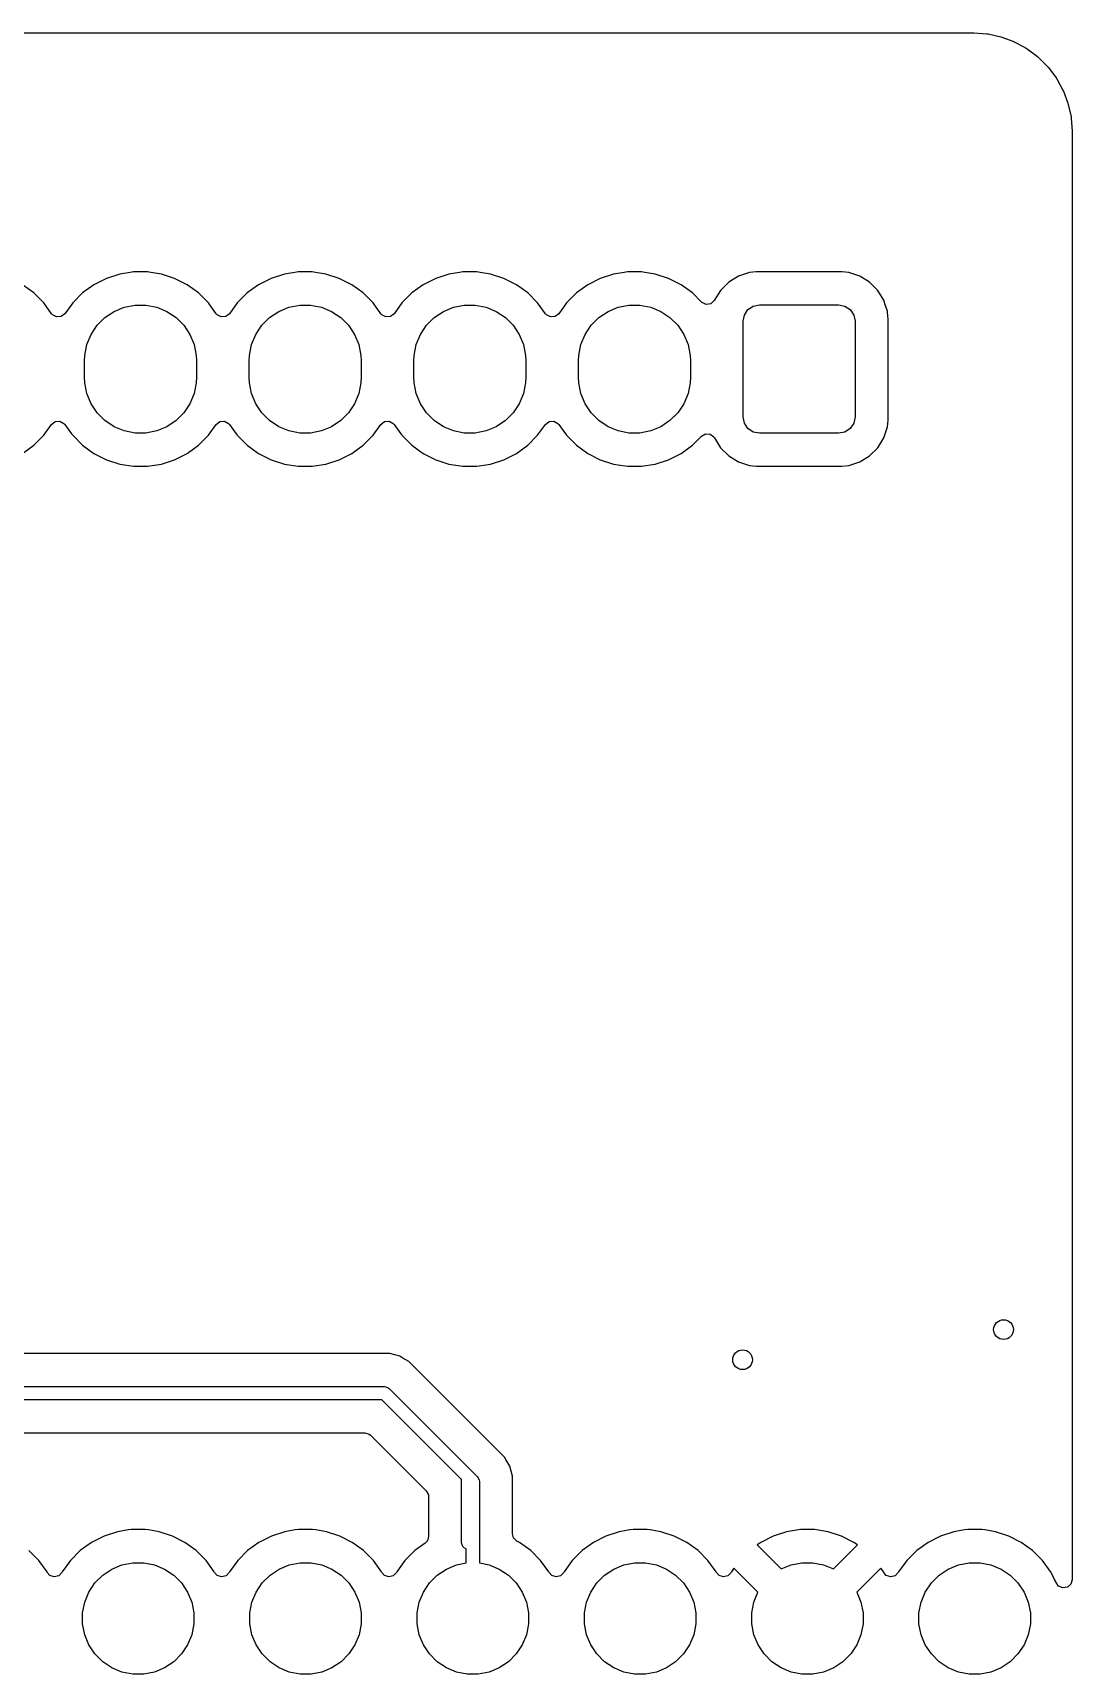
# Model space of a CAD drawing. Header units: millimetres. Extents: x 69 to 174, y -162 to -92.
# Drawn here: x 158.32 to 174.1, y -116.95 to -92.03 of the extents above; entities that cross this region are included whole.
import ezdxf

# ---------------------------------------------------------------- set-up
doc = ezdxf.new("R2010")
doc.units = ezdxf.units.MM
doc.layers.add('Back', color=153, linetype='CONTINUOUS', true_color=0x4d7fc4)

msp = doc.modelspace()

# ---------------------------------------------------------------- linework, layer by layer
at = {"layer": 'Back', "linetype": 'CONTINUOUS'}
for p, q in [((70.235092, -92.0289), (172.534908, -92.0289)), ((172.534908, -92.0289), (172.596372, -92.0289)), ((172.596372, -92.0289), (172.605218, -92.029216)), ((172.605218, -92.029216), (172.805361, -92.04353)), ((172.805361, -92.04353), (172.822863, -92.046047)), ((172.822863, -92.046047), (173.014595, -92.087755)), ((173.014595, -92.087755), (173.03156, -92.092736)), ((173.03156, -92.092736), (173.215411, -92.161309)), ((173.215411, -92.161309), (173.231494, -92.168653)), ((173.231494, -92.168653), (173.348295, -92.232432)), ((173.348295, -92.232432), (173.403708, -92.26269)), ((173.403708, -92.26269), (173.418591, -92.272255)), ((173.418591, -92.272255), (173.575664, -92.389838)), ((173.575664, -92.389838), (173.589035, -92.401424)), ((173.589035, -92.401424), (173.727775, -92.540164)), ((173.727775, -92.540164), (173.739361, -92.553535)), ((173.739361, -92.553535), (173.856944, -92.710608)), ((173.856944, -92.710608), (173.866509, -92.725491)), ((173.866509, -92.725491), (173.960543, -92.8977)), ((173.960543, -92.8977), (173.967893, -92.913794)), ((173.967893, -92.913794), (174.036461, -93.097634)), ((174.036461, -93.097634), (174.041445, -93.114609)), ((174.041445, -93.114609), (174.083151, -93.306331)), ((174.083151, -93.306331), (174.085669, -93.323842)), ((174.085669, -93.323842), (174.099984, -93.52398)), ((174.099984, -93.52398), (174.1003, -93.532827)), ((174.1003, -93.532827), (174.1003, -115.514023)), ((159.799487, -95.665541), (159.638205, -95.691086)), ((159.848158, -95.657833), (159.799487, -95.665541)), ((160.060732, -95.657833), (159.848158, -95.657833)), ((160.109402, -95.665541), (160.060732, -95.657833)), ((160.270685, -95.691086), (160.109402, -95.665541)), ((162.299487, -95.665541), (162.138205, -95.691086)), ((162.348158, -95.657833), (162.299487, -95.665541)), ((162.560732, -95.657833), (162.348158, -95.657833)), ((162.609402, -95.665541), (162.560732, -95.657833)), ((162.770685, -95.691086), (162.609402, -95.665541)), ((164.799487, -95.665541), (164.638205, -95.691086)), ((164.848158, -95.657833), (164.799487, -95.665541)), ((165.060732, -95.657833), (164.848158, -95.657833)), ((165.109402, -95.665541), (165.060732, -95.657833)), ((165.270685, -95.691086), (165.109402, -95.665541)), ((167.299487, -95.665541), (167.138205, -95.691086)), ((167.348158, -95.657833), (167.299487, -95.665541)), ((167.560732, -95.657833), (167.348158, -95.657833)), ((167.609402, -95.665541), (167.560732, -95.657833)), ((167.770685, -95.691086), (167.609402, -95.665541)), ((169.201645, -95.668334), (169.035113, -95.723518)), ((169.201648, -95.668333), (169.201645, -95.668334)), ((169.304426, -95.657834), (169.201648, -95.668333)), ((169.304443, -95.657833), (169.304426, -95.657834)), ((170.604455, -95.657833), (169.304443, -95.657833)), ((170.70724, -95.668333), (170.604455, -95.657833)), ((170.707242, -95.668334), (170.70724, -95.668333)), ((170.873779, -95.723519), (170.707242, -95.668334)), ((158.334231, -95.978223), (158.162265, -95.853284)), ((159.246624, -95.853284), (159.074658, -95.978223)), ((159.43603, -95.756777), (159.246624, -95.853284)), ((159.638205, -95.691086), (159.43603, -95.756777)), ((160.270686, -95.691086), (160.270685, -95.691086)), ((160.270688, -95.691087), (160.270686, -95.691086)), ((160.472857, -95.756776), (160.270688, -95.691087)), ((160.472858, -95.756776), (160.472857, -95.756776)), ((160.472859, -95.756777), (160.472858, -95.756776)), ((160.662265, -95.853284), (160.472859, -95.756777)), ((160.834231, -95.978223), (160.662265, -95.853284)), ((161.746624, -95.853284), (161.574658, -95.978223)), ((161.93603, -95.756777), (161.746624, -95.853284)), ((162.138205, -95.691086), (161.93603, -95.756777)), ((162.770686, -95.691086), (162.770685, -95.691086)), ((162.770688, -95.691087), (162.770686, -95.691086)), ((162.972857, -95.756776), (162.770688, -95.691087)), ((162.972858, -95.756776), (162.972857, -95.756776)), ((162.972859, -95.756777), (162.972858, -95.756776)), ((163.162265, -95.853284), (162.972859, -95.756777)), ((163.334231, -95.978223), (163.162265, -95.853284)), ((164.246624, -95.853284), (164.074658, -95.978223)), ((164.43603, -95.756777), (164.246624, -95.853284)), ((164.638205, -95.691086), (164.43603, -95.756777)), ((165.270686, -95.691086), (165.270685, -95.691086)), ((165.270688, -95.691087), (165.270686, -95.691086)), ((165.472857, -95.756776), (165.270688, -95.691087)), ((165.472858, -95.756776), (165.472857, -95.756776)), ((165.472859, -95.756777), (165.472858, -95.756776)), ((165.662265, -95.853284), (165.472859, -95.756777)), ((165.834231, -95.978223), (165.662265, -95.853284)), ((166.746624, -95.853284), (166.574658, -95.978223)), ((166.93603, -95.756777), (166.746624, -95.853284)), ((167.138205, -95.691086), (166.93603, -95.756777)), ((167.770686, -95.691086), (167.770685, -95.691086)), ((167.770688, -95.691087), (167.770686, -95.691086)), ((167.972857, -95.756776), (167.770688, -95.691087)), ((167.972858, -95.756776), (167.972857, -95.756776)), ((167.972859, -95.756777), (167.972858, -95.756776)), ((168.162265, -95.853284), (167.972859, -95.756777)), ((168.334231, -95.978223), (168.162265, -95.853284)), ((168.885787, -95.815622), (168.761734, -95.939675)), ((169.035108, -95.72352), (168.885787, -95.815622)), ((169.035113, -95.723518), (169.035108, -95.72352)), ((171.023101, -95.815621), (170.873779, -95.723519)), ((171.147157, -95.939677), (171.023101, -95.815621)), ((158.48455, -96.128542), (158.334231, -95.978223)), ((158.484554, -96.128547), (158.48455, -96.128542)), ((158.604127, -96.293126), (158.484554, -96.128547)), ((158.924335, -96.128547), (158.804763, -96.293126)), ((158.924339, -96.128542), (158.924335, -96.128547)), ((159.074658, -95.978223), (158.924339, -96.128542)), ((159.707703, -96.194934), (159.87113, -96.162426)), ((159.87113, -96.162426), (160.03776, -96.162426)), ((160.03776, -96.162426), (160.201187, -96.194934)), ((160.98455, -96.128542), (160.834231, -95.978223)), ((160.984554, -96.128547), (160.98455, -96.128542)), ((161.104127, -96.293126), (160.984554, -96.128547)), ((161.424335, -96.128547), (161.304763, -96.293126)), ((161.424339, -96.128542), (161.424335, -96.128547)), ((161.574658, -95.978223), (161.424339, -96.128542)), ((162.207703, -96.194934), (162.37113, -96.162426)), ((162.37113, -96.162426), (162.53776, -96.162426)), ((162.53776, -96.162426), (162.701187, -96.194934)), ((163.48455, -96.128542), (163.334231, -95.978223)), ((163.484554, -96.128547), (163.48455, -96.128542)), ((163.604127, -96.293126), (163.484554, -96.128547)), ((163.924335, -96.128547), (163.804763, -96.293126)), ((163.924339, -96.128542), (163.924335, -96.128547)), ((164.074658, -95.978223), (163.924339, -96.128542)), ((164.707703, -96.194934), (164.87113, -96.162426)), ((164.87113, -96.162426), (165.03776, -96.162426)), ((165.03776, -96.162426), (165.201187, -96.194934)), ((165.98455, -96.128542), (165.834231, -95.978223)), ((165.984554, -96.128547), (165.98455, -96.128542)), ((166.104127, -96.293126), (165.984554, -96.128547)), ((166.424335, -96.128547), (166.304763, -96.293126)), ((166.424339, -96.128542), (166.424335, -96.128547)), ((166.574658, -95.978223), (166.424339, -96.128542)), ((167.207703, -96.194934), (167.37113, -96.162426)), ((167.37113, -96.162426), (167.53776, -96.162426)), ((167.53776, -96.162426), (167.701187, -96.194934)), ((168.473046, -96.117038), (168.334231, -95.978223)), ((168.481273, -96.124557), (168.473046, -96.117038)), ((168.545355, -96.152401), (168.481273, -96.124557)), ((168.614318, -96.141178), (168.545355, -96.152401)), ((168.666266, -96.094454), (168.614318, -96.141178)), ((168.761734, -95.939675), (168.666266, -96.094454)), ((169.177668, -96.231556), (169.258774, -96.177363)), ((169.258774, -96.177363), (169.354445, -96.158333)), ((169.354445, -96.158333), (170.554445, -96.158333)), ((170.554445, -96.158333), (170.650116, -96.177363)), ((170.650116, -96.177363), (170.731222, -96.231556)), ((171.239259, -96.088999), (171.147157, -95.939677)), ((171.256549, -96.141178), (171.239259, -96.088999)), ((171.294443, -96.255533), (171.256549, -96.141178)), ((158.618025, -96.309166), (158.604127, -96.293126)), ((158.67982, -96.341771), (158.618025, -96.309166)), ((158.749434, -96.335792), (158.67982, -96.341771)), ((158.804763, -96.293126), (158.749434, -96.335792)), ((159.297386, -96.469099), (159.415211, -96.351274)), ((159.415211, -96.351274), (159.553758, -96.2587)), ((159.553758, -96.2587), (159.707703, -96.194934)), ((160.201187, -96.194934), (160.355132, -96.2587)), ((160.355132, -96.2587), (160.493679, -96.351274)), ((160.493679, -96.351274), (160.611504, -96.469099)), ((161.118025, -96.309166), (161.104127, -96.293126)), ((161.17982, -96.341771), (161.118025, -96.309166)), ((161.249434, -96.335792), (161.17982, -96.341771)), ((161.304763, -96.293126), (161.249434, -96.335792)), ((161.797386, -96.469099), (161.915211, -96.351274)), ((161.915211, -96.351274), (162.053758, -96.2587)), ((162.053758, -96.2587), (162.207703, -96.194934)), ((162.701187, -96.194934), (162.855132, -96.2587)), ((162.855132, -96.2587), (162.993679, -96.351274)), ((162.993679, -96.351274), (163.111504, -96.469099)), ((163.618025, -96.309166), (163.604127, -96.293126)), ((163.67982, -96.341771), (163.618025, -96.309166)), ((163.749434, -96.335792), (163.67982, -96.341771)), ((163.804763, -96.293126), (163.749434, -96.335792)), ((164.297386, -96.469099), (164.415211, -96.351274)), ((164.415211, -96.351274), (164.553758, -96.2587)), ((164.553758, -96.2587), (164.707703, -96.194934)), ((165.201187, -96.194934), (165.355132, -96.2587)), ((165.355132, -96.2587), (165.493679, -96.351274)), ((165.493679, -96.351274), (165.611504, -96.469099)), ((166.118025, -96.309166), (166.104127, -96.293126)), ((166.17982, -96.341771), (166.118025, -96.309166)), ((166.249434, -96.335792), (166.17982, -96.341771)), ((166.304763, -96.293126), (166.249434, -96.335792)), ((166.797386, -96.469099), (166.915211, -96.351274)), ((166.915211, -96.351274), (167.053758, -96.2587)), ((167.053758, -96.2587), (167.207703, -96.194934)), ((167.701187, -96.194934), (167.855132, -96.2587)), ((167.855132, -96.2587), (167.993679, -96.351274)), ((167.993679, -96.351274), (168.111504, -96.469099)), ((169.104445, -96.408333), (169.123475, -96.312662)), ((169.104445, -97.858333), (169.104445, -96.408333)), ((169.123475, -96.312662), (169.177668, -96.231556)), ((170.731222, -96.231556), (170.785415, -96.312662)), ((170.785415, -96.312662), (170.804445, -96.408333)), ((170.804445, -96.408333), (170.804445, -97.858333)), ((171.294444, -96.255536), (171.294443, -96.255533)), ((171.303296, -96.342196), (171.294444, -96.255536)), ((171.304944, -96.358325), (171.303296, -96.342196)), ((171.304945, -97.908342), (171.304944, -96.358325)), ((159.141046, -96.761591), (159.204812, -96.607646)), ((159.204812, -96.607646), (159.297386, -96.469099)), ((160.611504, -96.469099), (160.704078, -96.607646)), ((160.704078, -96.607646), (160.767844, -96.761591)), ((161.641046, -96.761591), (161.704812, -96.607646)), ((161.704812, -96.607646), (161.797386, -96.469099)), ((163.111504, -96.469099), (163.204078, -96.607646)), ((163.204078, -96.607646), (163.267844, -96.761591)), ((164.141046, -96.761591), (164.204812, -96.607646)), ((164.204812, -96.607646), (164.297386, -96.469099)), ((165.611504, -96.469099), (165.704078, -96.607646)), ((165.704078, -96.607646), (165.767844, -96.761591)), ((166.641046, -96.761591), (166.704812, -96.607646)), ((166.704812, -96.607646), (166.797386, -96.469099)), ((168.111504, -96.469099), (168.204078, -96.607646)), ((168.204078, -96.607646), (168.267844, -96.761591)), ((159.104445, -97.008333), (159.108538, -96.925018)), ((159.108538, -96.925018), (159.141046, -96.761591)), ((160.767844, -96.761591), (160.800352, -96.925018)), ((160.800352, -96.925018), (160.804445, -97.008333)), ((161.604445, -97.008333), (161.608538, -96.925018)), ((161.608538, -96.925018), (161.641046, -96.761591)), ((163.267844, -96.761591), (163.300352, -96.925018)), ((163.300352, -96.925018), (163.304445, -97.008333)), ((164.104445, -97.008333), (164.108538, -96.925018)), ((164.108538, -96.925018), (164.141046, -96.761591)), ((165.767844, -96.761591), (165.800352, -96.925018)), ((165.800352, -96.925018), (165.804445, -97.008333)), ((166.604445, -97.008333), (166.608538, -96.925018)), ((166.608538, -96.925018), (166.641046, -96.761591)), ((168.267844, -96.761591), (168.300352, -96.925018)), ((168.300352, -96.925018), (168.304445, -97.008333)), ((159.104445, -97.258333), (159.104445, -97.008333)), ((160.804445, -97.008333), (160.804445, -97.258333)), ((161.604445, -97.258333), (161.604445, -97.008333)), ((163.304445, -97.008333), (163.304445, -97.258333)), ((164.104445, -97.258333), (164.104445, -97.008333)), ((165.804445, -97.008333), (165.804445, -97.258333)), ((166.604445, -97.258333), (166.604445, -97.008333)), ((168.304445, -97.008333), (168.304445, -97.258333)), ((159.108538, -97.341648), (159.104445, -97.258333)), ((159.141046, -97.505075), (159.108538, -97.341648)), ((160.800352, -97.341648), (160.767844, -97.505075)), ((160.804445, -97.258333), (160.800352, -97.341648)), ((161.608538, -97.341648), (161.604445, -97.258333)), ((161.641046, -97.505075), (161.608538, -97.341648)), ((163.300352, -97.341648), (163.267844, -97.505075)), ((163.304445, -97.258333), (163.300352, -97.341648)), ((164.108538, -97.341648), (164.104445, -97.258333)), ((164.141046, -97.505075), (164.108538, -97.341648)), ((165.800352, -97.341648), (165.767844, -97.505075)), ((165.804445, -97.258333), (165.800352, -97.341648)), ((166.608538, -97.341648), (166.604445, -97.258333)), ((166.641046, -97.505075), (166.608538, -97.341648)), ((168.300352, -97.341648), (168.267844, -97.505075)), ((168.304445, -97.258333), (168.300352, -97.341648)), ((159.204812, -97.65902), (159.141046, -97.505075)), ((159.297386, -97.797567), (159.204812, -97.65902)), ((160.704078, -97.65902), (160.611504, -97.797567)), ((160.767844, -97.505075), (160.704078, -97.65902)), ((161.704812, -97.65902), (161.641046, -97.505075)), ((161.797386, -97.797567), (161.704812, -97.65902)), ((163.204078, -97.65902), (163.111504, -97.797567)), ((163.267844, -97.505075), (163.204078, -97.65902)), ((164.204812, -97.65902), (164.141046, -97.505075)), ((164.297386, -97.797567), (164.204812, -97.65902)), ((165.704078, -97.65902), (165.611504, -97.797567)), ((165.767844, -97.505075), (165.704078, -97.65902)), ((166.704812, -97.65902), (166.641046, -97.505075)), ((166.797386, -97.797567), (166.704812, -97.65902)), ((168.204078, -97.65902), (168.111504, -97.797567)), ((168.267844, -97.505075), (168.204078, -97.65902)), ((159.415211, -97.915392), (159.297386, -97.797567)), ((159.553758, -98.007966), (159.415211, -97.915392)), ((160.493679, -97.915392), (160.355132, -98.007966)), ((160.611504, -97.797567), (160.493679, -97.915392)), ((161.915211, -97.915392), (161.797386, -97.797567)), ((162.053758, -98.007966), (161.915211, -97.915392)), ((162.993679, -97.915392), (162.855132, -98.007966)), ((163.111504, -97.797567), (162.993679, -97.915392)), ((164.415211, -97.915392), (164.297386, -97.797567)), ((164.553758, -98.007966), (164.415211, -97.915392)), ((165.493679, -97.915392), (165.355132, -98.007966)), ((165.611504, -97.797567), (165.493679, -97.915392)), ((166.915211, -97.915392), (166.797386, -97.797567)), ((167.053758, -98.007966), (166.915211, -97.915392)), ((167.993679, -97.915392), (167.855132, -98.007966)), ((168.111504, -97.797567), (167.993679, -97.915392)), ((169.123475, -97.954004), (169.104445, -97.858333)), ((170.804445, -97.858333), (170.785415, -97.954004)), ((171.294444, -98.01113), (171.304945, -97.908342)), ((158.334237, -98.288437), (158.484549, -98.138125)), ((158.484549, -98.138125), (158.604128, -97.973537)), ((158.604128, -97.973537), (158.659456, -97.930873)), ((158.659456, -97.930873), (158.729069, -97.924894)), ((158.729069, -97.924894), (158.790865, -97.957499)), ((158.790865, -97.957499), (158.804758, -97.973532)), ((158.804758, -97.973532), (158.90837, -98.116142)), ((158.90837, -98.116142), (158.924341, -98.138125)), ((158.924341, -98.138125), (159.074658, -98.288442)), ((159.707703, -98.071732), (159.553758, -98.007966)), ((159.87113, -98.10424), (159.707703, -98.071732)), ((160.03776, -98.10424), (159.87113, -98.10424)), ((160.201187, -98.071732), (160.03776, -98.10424)), ((160.355132, -98.007966), (160.201187, -98.071732)), ((160.834237, -98.288437), (160.984549, -98.138125)), ((160.984549, -98.138125), (161.104128, -97.973537)), ((161.104128, -97.973537), (161.159456, -97.930873)), ((161.159456, -97.930873), (161.229069, -97.924894)), ((161.229069, -97.924894), (161.290865, -97.957499)), ((161.290865, -97.957499), (161.304758, -97.973532)), ((161.304758, -97.973532), (161.40837, -98.116142)), ((161.40837, -98.116142), (161.424341, -98.138125)), ((161.424341, -98.138125), (161.574658, -98.288442)), ((162.207703, -98.071732), (162.053758, -98.007966)), ((162.37113, -98.10424), (162.207703, -98.071732)), ((162.53776, -98.10424), (162.37113, -98.10424)), ((162.701187, -98.071732), (162.53776, -98.10424)), ((162.855132, -98.007966), (162.701187, -98.071732)), ((163.334237, -98.288437), (163.484549, -98.138125)), ((163.484549, -98.138125), (163.604128, -97.973537)), ((163.604128, -97.973537), (163.659456, -97.930873)), ((163.659456, -97.930873), (163.729069, -97.924894)), ((163.729069, -97.924894), (163.790865, -97.957499)), ((163.790865, -97.957499), (163.804758, -97.973532)), ((163.804758, -97.973532), (163.90837, -98.116142)), ((163.90837, -98.116142), (163.924341, -98.138125)), ((163.924341, -98.138125), (164.074658, -98.288442)), ((164.707703, -98.071732), (164.553758, -98.007966)), ((164.87113, -98.10424), (164.707703, -98.071732)), ((165.03776, -98.10424), (164.87113, -98.10424)), ((165.201187, -98.071732), (165.03776, -98.10424)), ((165.355132, -98.007966), (165.201187, -98.071732)), ((165.834237, -98.288437), (165.984549, -98.138125)), ((165.984549, -98.138125), (166.104128, -97.973537)), ((166.104128, -97.973537), (166.159456, -97.930873)), ((166.159456, -97.930873), (166.229069, -97.924894)), ((166.229069, -97.924894), (166.290865, -97.957499)), ((166.290865, -97.957499), (166.304758, -97.973532)), ((166.304758, -97.973532), (166.40837, -98.116142)), ((166.40837, -98.116142), (166.424341, -98.138125)), ((166.424341, -98.138125), (166.574658, -98.288442)), ((167.207703, -98.071732), (167.053758, -98.007966)), ((167.37113, -98.10424), (167.207703, -98.071732)), ((167.53776, -98.10424), (167.37113, -98.10424)), ((167.701187, -98.071732), (167.53776, -98.10424)), ((167.855132, -98.007966), (167.701187, -98.071732)), ((168.334237, -98.288437), (168.473049, -98.149624)), ((168.473049, -98.149624), (168.534368, -98.116142)), ((168.534368, -98.116142), (168.60406, -98.121126)), ((168.60406, -98.121126), (168.659994, -98.162997)), ((168.659994, -98.162997), (168.666266, -98.172211)), ((168.666266, -98.172211), (168.66963, -98.177666)), ((169.177668, -98.03511), (169.123475, -97.954004)), ((169.258774, -98.089303), (169.177668, -98.03511)), ((169.354445, -98.108333), (169.258774, -98.089303)), ((170.554445, -98.108333), (169.354445, -98.108333)), ((170.650116, -98.089303), (170.554445, -98.108333)), ((170.731222, -98.03511), (170.650116, -98.089303)), ((170.785415, -97.954004), (170.731222, -98.03511)), ((171.239259, -98.177667), (171.294444, -98.01113)), ((158.184234, -98.397419), (158.334231, -98.288442)), ((158.334231, -98.288442), (158.334233, -98.288439)), ((158.334233, -98.288439), (158.334237, -98.288437)), ((159.074658, -98.288442), (159.246624, -98.413381)), ((159.246624, -98.413381), (159.246626, -98.413382)), ((159.246626, -98.413382), (159.246629, -98.413384)), ((159.246629, -98.413384), (159.436033, -98.50989)), ((160.472857, -98.50989), (160.662261, -98.413384)), ((160.662261, -98.413384), (160.684234, -98.397419)), ((160.684234, -98.397419), (160.834231, -98.288442)), ((160.834231, -98.288442), (160.834233, -98.288439)), ((160.834233, -98.288439), (160.834237, -98.288437)), ((161.574658, -98.288442), (161.746624, -98.413381)), ((161.746624, -98.413381), (161.746626, -98.413382)), ((161.746626, -98.413382), (161.746629, -98.413384)), ((161.746629, -98.413384), (161.936033, -98.50989)), ((162.972857, -98.50989), (163.162261, -98.413384)), ((163.162261, -98.413384), (163.184234, -98.397419)), ((163.184234, -98.397419), (163.334231, -98.288442)), ((163.334231, -98.288442), (163.334233, -98.288439)), ((163.334233, -98.288439), (163.334237, -98.288437)), ((164.074658, -98.288442), (164.246624, -98.413381)), ((164.246624, -98.413381), (164.246626, -98.413382)), ((164.246626, -98.413382), (164.246629, -98.413384)), ((164.246629, -98.413384), (164.436033, -98.50989)), ((165.472857, -98.50989), (165.662261, -98.413384)), ((165.662261, -98.413384), (165.684234, -98.397419)), ((165.684234, -98.397419), (165.834231, -98.288442)), ((165.834231, -98.288442), (165.834233, -98.288439)), ((165.834233, -98.288439), (165.834237, -98.288437)), ((166.574658, -98.288442), (166.746624, -98.413381)), ((166.746624, -98.413381), (166.746626, -98.413382)), ((166.746626, -98.413382), (166.746629, -98.413384)), ((166.746629, -98.413384), (166.936033, -98.50989)), ((167.972857, -98.50989), (168.162261, -98.413384)), ((168.162261, -98.413384), (168.334237, -98.288437)), ((168.66963, -98.177666), (168.669631, -98.177667)), ((168.669631, -98.177667), (168.761733, -98.326989)), ((168.761733, -98.326989), (168.885789, -98.451045)), ((171.023101, -98.451045), (171.147157, -98.326989)), ((171.147157, -98.326989), (171.239259, -98.177667)), ((159.436033, -98.50989), (159.638202, -98.575579)), ((159.638202, -98.575579), (159.848158, -98.608833)), ((159.848158, -98.608833), (159.848159, -98.608833)), ((159.848159, -98.608833), (160.060731, -98.608833)), ((160.060731, -98.608833), (160.060732, -98.608833)), ((160.060732, -98.608833), (160.270688, -98.575579)), ((160.270688, -98.575579), (160.472857, -98.50989)), ((161.936033, -98.50989), (162.138202, -98.575579)), ((162.138202, -98.575579), (162.348158, -98.608833)), ((162.348158, -98.608833), (162.348159, -98.608833)), ((162.348159, -98.608833), (162.560731, -98.608833)), ((162.560731, -98.608833), (162.560732, -98.608833)), ((162.560732, -98.608833), (162.770688, -98.575579)), ((162.770688, -98.575579), (162.972857, -98.50989)), ((164.436033, -98.50989), (164.638202, -98.575579)), ((164.638202, -98.575579), (164.848158, -98.608833)), ((164.848158, -98.608833), (164.848159, -98.608833)), ((164.848159, -98.608833), (165.060731, -98.608833)), ((165.060731, -98.608833), (165.060732, -98.608833)), ((165.060732, -98.608833), (165.270688, -98.575579)), ((165.270688, -98.575579), (165.472857, -98.50989)), ((166.936033, -98.50989), (167.138202, -98.575579)), ((167.138202, -98.575579), (167.348158, -98.608833)), ((167.348158, -98.608833), (167.348159, -98.608833)), ((167.348159, -98.608833), (167.560731, -98.608833)), ((167.560731, -98.608833), (167.560732, -98.608833)), ((167.560732, -98.608833), (167.770688, -98.575579)), ((167.770688, -98.575579), (167.972857, -98.50989)), ((168.885789, -98.451045), (169.035111, -98.543147)), ((169.035111, -98.543147), (169.201648, -98.598332)), ((169.201648, -98.598332), (169.304436, -98.608833)), ((169.304436, -98.608833), (170.604453, -98.608832)), ((170.604453, -98.608832), (170.707242, -98.598332)), ((170.707242, -98.598332), (170.873779, -98.543147)), ((170.873779, -98.543147), (171.023101, -98.451045)), ((163.573331, -112.0795), (152.530097, -112.0795)), ((163.573347, -112.079499), (163.573331, -112.0795)), ((163.580943, -112.079499), (163.573347, -112.079499)), ((163.739057, -112.079499), (163.580943, -112.079499)), ((163.891785, -112.120423), (163.739057, -112.079499)), ((163.938683, -112.1475), (163.891785, -112.120423)), ((164.028716, -112.19948), (163.938683, -112.1475)), ((164.028717, -112.199481), (164.028716, -112.19948)), ((164.147588, -112.318352), (164.028717, -112.199481)), ((164.14759, -112.318355), (164.147588, -112.318352)), ((165.294374, -113.465139), (164.14759, -112.318355)), ((152.271421, -112.58), (163.66, -112.58)), ((163.66, -112.58), (163.679509, -112.581921)), ((163.679509, -112.581921), (163.715557, -112.596853)), ((163.715557, -112.596853), (163.730711, -112.609289)), ((163.730711, -112.609289), (165.000711, -113.879289)), ((163.618578, -112.78), (152.23, -112.78)), ((164.83, -113.991422), (163.618578, -112.78)), ((152.150943, -113.2805), (163.359903, -113.2805)), ((163.359903, -113.2805), (163.426942, -113.300185)), ((163.426942, -113.300185), (163.447584, -113.316819)), ((163.447584, -113.316819), (164.293181, -114.162416)), ((165.294385, -113.465149), (165.294374, -113.465139)), ((165.298715, -113.469479), (165.294385, -113.465149)), ((165.298716, -113.46948), (165.298715, -113.469479)), ((165.368716, -113.53948), (165.298716, -113.46948)), ((165.48052, -113.651284), (165.368716, -113.53948)), ((165.502142, -113.688735), (165.48052, -113.651284)), ((165.559577, -113.788215), (165.502142, -113.688735)), ((165.600501, -113.940943), (165.559577, -113.788215)), ((164.83, -114.95), (164.83, -113.991422)), ((165.000711, -113.879289), (165.070711, -113.949289)), ((165.070711, -113.949289), (165.083147, -113.964443)), ((165.083147, -113.964443), (165.098079, -114.000491)), ((165.098079, -114.000491), (165.1, -114.02)), ((165.1, -114.02), (165.1, -115.257411)), ((165.6005, -114.109059), (165.600501, -114.109046)), ((165.6005, -114.814281), (165.6005, -114.109059)), ((165.600501, -113.940945), (165.600501, -113.940943)), ((165.600501, -114.109046), (165.600501, -113.940945)), ((164.293181, -114.162416), (164.326666, -114.223739)), ((164.326666, -114.223739), (164.3295, -114.250097)), ((164.3295, -114.250097), (164.3295, -114.854655)), ((159.401585, -114.848444), (159.212179, -114.944951)), ((159.60376, -114.782753), (159.401585, -114.848444)), ((159.765042, -114.757208), (159.60376, -114.782753)), ((159.813713, -114.7495), (159.765042, -114.757208)), ((160.026287, -114.7495), (159.813713, -114.7495)), ((160.074957, -114.757208), (160.026287, -114.7495)), ((160.23624, -114.782753), (160.074957, -114.757208)), ((160.236241, -114.782753), (160.23624, -114.782753)), ((160.236243, -114.782754), (160.236241, -114.782753)), ((160.438412, -114.848443), (160.236243, -114.782754)), ((160.438413, -114.848443), (160.438412, -114.848443)), ((160.438414, -114.848444), (160.438413, -114.848443)), ((160.62782, -114.944951), (160.438414, -114.848444)), ((161.941585, -114.848444), (161.752179, -114.944951)), ((162.14376, -114.782753), (161.941585, -114.848444)), ((162.305042, -114.757208), (162.14376, -114.782753)), ((162.353713, -114.7495), (162.305042, -114.757208)), ((162.566287, -114.7495), (162.353713, -114.7495)), ((162.614957, -114.757208), (162.566287, -114.7495)), ((162.77624, -114.782753), (162.614957, -114.757208)), ((162.776241, -114.782753), (162.77624, -114.782753)), ((162.776243, -114.782754), (162.776241, -114.782753)), ((162.978412, -114.848443), (162.776243, -114.782754)), ((162.978413, -114.848443), (162.978412, -114.848443)), ((162.978414, -114.848444), (162.978413, -114.848443)), ((163.16782, -114.944951), (162.978414, -114.848444)), ((164.3295, -114.854655), (164.309815, -114.921694)), ((165.617409, -114.876791), (165.6005, -114.814281)), ((167.021585, -114.848444), (166.832179, -114.944951)), ((167.22376, -114.782753), (167.021585, -114.848444)), ((167.385042, -114.757208), (167.22376, -114.782753)), ((167.433713, -114.7495), (167.385042, -114.757208)), ((167.646287, -114.7495), (167.433713, -114.7495)), ((167.694957, -114.757208), (167.646287, -114.7495)), ((167.85624, -114.782753), (167.694957, -114.757208)), ((167.856241, -114.782753), (167.85624, -114.782753)), ((167.856243, -114.782754), (167.856241, -114.782753)), ((168.058412, -114.848443), (167.856243, -114.782754)), ((168.058413, -114.848443), (168.058412, -114.848443)), ((168.058414, -114.848444), (168.058413, -114.848443)), ((168.24782, -114.944951), (168.058414, -114.848444)), ((169.561782, -114.848904), (169.372439, -114.94538)), ((169.763869, -114.783242), (169.561782, -114.848904)), ((169.763872, -114.783242), (169.763869, -114.783242)), ((169.973754, -114.75), (169.763872, -114.783242)), ((170.186246, -114.75), (169.973754, -114.75)), ((170.396129, -114.783242), (170.186246, -114.75)), ((170.598217, -114.848904), (170.396129, -114.783242)), ((170.78755, -114.945375), (170.598217, -114.848904)), ((172.101585, -114.848444), (171.912179, -114.944951)), ((172.30376, -114.782753), (172.101585, -114.848444)), ((172.465042, -114.757208), (172.30376, -114.782753)), ((172.513713, -114.7495), (172.465042, -114.757208)), ((172.726287, -114.7495), (172.513713, -114.7495)), ((172.774957, -114.757208), (172.726287, -114.7495)), ((172.93624, -114.782753), (172.774957, -114.757208)), ((172.936241, -114.782753), (172.93624, -114.782753)), ((172.936243, -114.782754), (172.936241, -114.782753)), ((173.138412, -114.848443), (172.936243, -114.782754)), ((173.138413, -114.848443), (173.138412, -114.848443)), ((173.138414, -114.848444), (173.138413, -114.848443)), ((173.32782, -114.944951), (173.138414, -114.848444)), ((158.410109, -115.220213), (158.259786, -115.06989)), ((159.040213, -115.06989), (158.88989, -115.220213)), ((159.212179, -114.944951), (159.040213, -115.06989)), ((160.799786, -115.06989), (160.62782, -114.944951)), ((160.950109, -115.220213), (160.799786, -115.06989)), ((161.580213, -115.06989), (161.42989, -115.220213)), ((161.752179, -114.944951), (161.580213, -115.06989)), ((163.339786, -115.06989), (163.16782, -114.944951)), ((163.490109, -115.220213), (163.339786, -115.06989)), ((164.120209, -115.069894), (163.96989, -115.220213)), ((164.120214, -115.06989), (164.120209, -115.069894)), ((164.278385, -114.954973), (164.120214, -115.06989)), ((164.309815, -114.921694), (164.278385, -114.954973)), ((164.831921, -114.969509), (164.83, -114.95)), ((164.846853, -115.005557), (164.831921, -114.969509)), ((164.874443, -115.033147), (164.846853, -115.005557)), ((164.9, -115.043733), (164.874443, -115.033147)), ((164.9, -115.257411), (164.9, -115.043733)), ((165.668205, -114.924765), (165.617409, -114.876791)), ((165.707814, -114.944947), (165.668205, -114.924765)), ((165.707815, -114.944948), (165.707814, -114.944947)), ((165.879786, -115.06989), (165.707815, -114.944948)), ((166.030109, -115.220213), (165.879786, -115.06989)), ((166.660213, -115.06989), (166.50989, -115.220213)), ((166.832179, -114.944951), (166.660213, -115.06989)), ((168.419786, -115.06989), (168.24782, -114.944951)), ((168.570109, -115.220213), (168.419786, -115.06989)), ((169.372439, -114.94538), (169.318282, -114.984727)), ((169.318282, -114.984727), (169.318282, -114.984728)), ((169.318282, -114.984728), (169.682571, -115.349017)), ((170.477428, -115.349017), (170.841716, -114.984728)), ((170.841716, -114.984728), (170.78755, -114.945375)), ((171.740213, -115.06989), (171.58989, -115.220213)), ((171.912179, -114.944951), (171.740213, -115.06989)), ((173.499786, -115.06989), (173.32782, -114.944951)), ((173.650109, -115.220213), (173.499786, -115.06989)), ((158.53505, -115.392182), (158.410109, -115.220213)), ((158.88989, -115.220213), (158.764949, -115.392182)), ((159.380766, -115.442941), (159.519313, -115.350367)), ((159.519313, -115.350367), (159.673258, -115.286601)), ((159.673258, -115.286601), (159.836685, -115.254093)), ((159.836685, -115.254093), (160.003315, -115.254093)), ((160.003315, -115.254093), (160.166742, -115.286601)), ((160.166742, -115.286601), (160.320687, -115.350367)), ((160.320687, -115.350367), (160.459234, -115.442941)), ((161.07505, -115.392182), (160.950109, -115.220213)), ((161.42989, -115.220213), (161.304949, -115.392182)), ((161.920766, -115.442941), (162.059313, -115.350367)), ((162.059313, -115.350367), (162.213258, -115.286601)), ((162.213258, -115.286601), (162.376685, -115.254093)), ((162.376685, -115.254093), (162.543315, -115.254093)), ((162.543315, -115.254093), (162.706742, -115.286601)), ((162.706742, -115.286601), (162.860687, -115.350367)), ((162.860687, -115.350367), (162.999234, -115.442941)), ((163.61505, -115.392182), (163.490109, -115.220213)), ((163.96989, -115.220213), (163.844949, -115.392182)), ((164.460766, -115.442941), (164.599313, -115.350367)), ((164.599313, -115.350367), (164.753258, -115.286601)), ((164.753258, -115.286601), (164.9, -115.257411)), ((165.1, -115.257411), (165.246742, -115.286601)), ((165.246742, -115.286601), (165.400687, -115.350367)), ((165.400687, -115.350367), (165.539234, -115.442941)), ((166.15505, -115.392182), (166.030109, -115.220213)), ((166.50989, -115.220213), (166.384949, -115.392182)), ((167.000766, -115.442941), (167.139313, -115.350367)), ((167.139313, -115.350367), (167.293258, -115.286601)), ((167.293258, -115.286601), (167.456685, -115.254093)), ((167.456685, -115.254093), (167.623315, -115.254093)), ((167.623315, -115.254093), (167.786742, -115.286601)), ((167.786742, -115.286601), (167.940687, -115.350367)), ((167.940687, -115.350367), (168.079234, -115.442941)), ((168.695048, -115.392179), (168.570109, -115.220213)), ((168.964727, -115.338282), (168.92538, -115.39244)), ((168.964728, -115.338282), (168.964727, -115.338282)), ((169.329017, -115.702571), (168.964728, -115.338282)), ((169.682571, -115.349017), (169.833258, -115.286601)), ((169.833258, -115.286601), (169.996685, -115.254093)), ((169.996685, -115.254093), (170.163315, -115.254093)), ((170.163315, -115.254093), (170.326742, -115.286601)), ((170.326742, -115.286601), (170.477428, -115.349017)), ((171.195269, -115.338282), (170.830981, -115.702569)), ((171.19527, -115.338282), (171.195269, -115.338282)), ((171.234626, -115.392452), (171.19527, -115.338282)), ((171.58989, -115.220213), (171.464949, -115.392182)), ((172.080766, -115.442941), (172.219313, -115.350367)), ((172.219313, -115.350367), (172.373258, -115.286601)), ((172.373258, -115.286601), (172.536685, -115.254093)), ((172.536685, -115.254093), (172.703315, -115.254093)), ((172.703315, -115.254093), (172.866742, -115.286601)), ((172.866742, -115.286601), (173.020687, -115.350367)), ((173.020687, -115.350367), (173.159234, -115.442941)), ((173.767023, -115.381134), (173.650109, -115.220213)), ((158.539516, -115.400946), (158.53505, -115.392182)), ((158.578553, -115.445998), (158.539516, -115.400946)), ((158.644688, -115.468536), (158.578553, -115.445998)), ((158.712509, -115.451742), (158.644688, -115.468536)), ((158.760484, -115.400946), (158.712509, -115.451742)), ((158.764949, -115.392182), (158.760484, -115.400946)), ((159.170367, -115.699313), (159.262941, -115.560766)), ((159.262941, -115.560766), (159.380766, -115.442941)), ((160.459234, -115.442941), (160.577059, -115.560766)), ((160.577059, -115.560766), (160.669633, -115.699313)), ((161.079516, -115.400946), (161.07505, -115.392182)), ((161.118553, -115.445998), (161.079516, -115.400946)), ((161.184688, -115.468536), (161.118553, -115.445998)), ((161.252509, -115.451742), (161.184688, -115.468536)), ((161.300484, -115.400946), (161.252509, -115.451742)), ((161.304949, -115.392182), (161.300484, -115.400946)), ((161.710367, -115.699313), (161.802941, -115.560766)), ((161.802941, -115.560766), (161.920766, -115.442941)), ((162.999234, -115.442941), (163.117059, -115.560766)), ((163.117059, -115.560766), (163.209633, -115.699313)), ((163.619516, -115.400946), (163.61505, -115.392182)), ((163.658553, -115.445998), (163.619516, -115.400946)), ((163.724688, -115.468536), (163.658553, -115.445998)), ((163.792509, -115.451742), (163.724688, -115.468536)), ((163.840484, -115.400946), (163.792509, -115.451742)), ((163.844949, -115.392182), (163.840484, -115.400946)), ((164.250367, -115.699313), (164.342941, -115.560766)), ((164.342941, -115.560766), (164.460766, -115.442941)), ((165.539234, -115.442941), (165.657059, -115.560766)), ((165.657059, -115.560766), (165.749633, -115.699313)), ((166.159516, -115.400946), (166.15505, -115.392182)), ((166.198553, -115.445998), (166.159516, -115.400946)), ((166.264688, -115.468536), (166.198553, -115.445998)), ((166.332509, -115.451742), (166.264688, -115.468536)), ((166.380484, -115.400946), (166.332509, -115.451742)), ((166.384949, -115.392182), (166.380484, -115.400946)), ((166.790367, -115.699313), (166.882941, -115.560766)), ((166.882941, -115.560766), (167.000766, -115.442941)), ((168.079234, -115.442941), (168.197059, -115.560766)), ((168.197059, -115.560766), (168.289633, -115.699313)), ((168.695049, -115.392181), (168.695048, -115.392179)), ((168.695051, -115.392184), (168.695049, -115.392181)), ((168.699794, -115.401493), (168.695051, -115.392184)), ((168.738826, -115.446543), (168.699794, -115.401493)), ((168.804959, -115.469087), (168.738826, -115.446543)), ((168.872781, -115.452297), (168.804959, -115.469087)), ((168.92076, -115.401505), (168.872781, -115.452297)), ((168.925376, -115.392446), (168.92076, -115.401505)), ((168.92538, -115.39244), (168.925376, -115.392446)), ((171.239234, -115.401495), (171.234626, -115.392452)), ((171.278271, -115.446548), (171.239234, -115.401495)), ((171.344405, -115.469087), (171.278271, -115.446548)), ((171.412227, -115.452293), (171.344405, -115.469087)), ((171.460202, -115.401499), (171.412227, -115.452293)), ((171.464949, -115.392182), (171.460202, -115.401499)), ((171.870367, -115.699313), (171.962941, -115.560766)), ((171.962941, -115.560766), (172.080766, -115.442941)), ((173.159234, -115.442941), (173.277059, -115.560766)), ((173.277059, -115.560766), (173.369633, -115.699313)), ((173.775051, -115.392184), (173.767023, -115.381134)), ((173.83402, -115.507918), (173.775051, -115.392184)), ((173.865815, -115.570318), (173.83402, -115.507918)), ((173.895097, -115.607736), (173.865815, -115.570318)), ((173.958653, -115.636761), (173.895097, -115.607736)), ((174.080615, -115.581062), (174.027811, -115.626817)), ((174.1003, -115.514023), (174.080615, -115.581062)), ((159.074093, -116.016685), (159.106601, -115.853258)), ((159.106601, -115.853258), (159.170367, -115.699313)), ((160.669633, -115.699313), (160.733399, -115.853258)), ((160.733399, -115.853258), (160.765907, -116.016685)), ((161.614093, -116.016685), (161.646601, -115.853258)), ((161.646601, -115.853258), (161.710367, -115.699313)), ((163.209633, -115.699313), (163.273399, -115.853258)), ((163.273399, -115.853258), (163.305907, -116.016685)), ((164.154093, -116.016685), (164.186601, -115.853258)), ((164.186601, -115.853258), (164.250367, -115.699313)), ((165.749633, -115.699313), (165.813399, -115.853258)), ((165.813399, -115.853258), (165.845907, -116.016685)), ((166.694093, -116.016685), (166.726601, -115.853258)), ((166.726601, -115.853258), (166.790367, -115.699313)), ((168.289633, -115.699313), (168.353399, -115.853258)), ((168.353399, -115.853258), (168.385907, -116.016685)), ((169.234093, -116.016685), (169.266601, -115.853258)), ((169.266601, -115.853258), (169.329017, -115.702571)), ((170.830981, -115.702569), (170.893399, -115.853258)), ((170.893399, -115.853258), (170.925907, -116.016685)), ((171.774093, -116.016685), (171.806601, -115.853258)), ((171.806601, -115.853258), (171.870367, -115.699313)), ((173.369633, -115.699313), (173.433399, -115.853258)), ((173.433399, -115.853258), (173.465907, -116.016685)), ((174.027811, -115.626817), (173.958653, -115.636761)), ((159.074093, -116.183315), (159.074093, -116.016685)), ((160.765907, -116.016685), (160.765907, -116.183315)), ((161.614093, -116.183315), (161.614093, -116.016685)), ((163.305907, -116.016685), (163.305907, -116.183315)), ((164.154093, -116.183315), (164.154093, -116.016685)), ((165.845907, -116.016685), (165.845907, -116.183315)), ((166.694093, -116.183315), (166.694093, -116.016685)), ((168.385907, -116.016685), (168.385907, -116.183315)), ((169.234093, -116.183315), (169.234093, -116.016685)), ((170.925907, -116.016685), (170.925907, -116.183315)), ((171.774093, -116.183315), (171.774093, -116.016685)), ((173.465907, -116.016685), (173.465907, -116.183315)), ((159.106601, -116.346742), (159.074093, -116.183315)), ((159.170367, -116.500687), (159.106601, -116.346742)), ((160.733399, -116.346742), (160.669633, -116.500687)), ((160.765907, -116.183315), (160.733399, -116.346742)), ((161.646601, -116.346742), (161.614093, -116.183315)), ((161.710367, -116.500687), (161.646601, -116.346742)), ((163.273399, -116.346742), (163.209633, -116.500687)), ((163.305907, -116.183315), (163.273399, -116.346742)), ((164.186601, -116.346742), (164.154093, -116.183315)), ((164.250367, -116.500687), (164.186601, -116.346742)), ((165.813399, -116.346742), (165.749633, -116.500687)), ((165.845907, -116.183315), (165.813399, -116.346742)), ((166.726601, -116.346742), (166.694093, -116.183315)), ((166.790367, -116.500687), (166.726601, -116.346742)), ((168.353399, -116.346742), (168.289633, -116.500687)), ((168.385907, -116.183315), (168.353399, -116.346742)), ((169.266601, -116.346742), (169.234093, -116.183315)), ((169.330367, -116.500687), (169.266601, -116.346742)), ((170.893399, -116.346742), (170.829633, -116.500687)), ((170.925907, -116.183315), (170.893399, -116.346742)), ((171.806601, -116.346742), (171.774093, -116.183315)), ((171.870367, -116.500687), (171.806601, -116.346742)), ((173.433399, -116.346742), (173.369633, -116.500687)), ((173.465907, -116.183315), (173.433399, -116.346742)), ((159.262941, -116.639234), (159.170367, -116.500687)), ((160.669633, -116.500687), (160.577059, -116.639234)), ((161.802941, -116.639234), (161.710367, -116.500687)), ((163.209633, -116.500687), (163.117059, -116.639234)), ((164.342941, -116.639234), (164.250367, -116.500687)), ((165.749633, -116.500687), (165.657059, -116.639234)), ((166.882941, -116.639234), (166.790367, -116.500687)), ((168.289633, -116.500687), (168.197059, -116.639234)), ((169.422941, -116.639234), (169.330367, -116.500687)), ((170.829633, -116.500687), (170.737059, -116.639234)), ((171.962941, -116.639234), (171.870367, -116.500687)), ((173.369633, -116.500687), (173.277059, -116.639234)), ((159.380766, -116.757059), (159.262941, -116.639234)), ((159.519313, -116.849633), (159.380766, -116.757059)), ((159.673258, -116.913399), (159.519313, -116.849633)), ((160.320687, -116.849633), (160.166742, -116.913399)), ((160.459234, -116.757059), (160.320687, -116.849633)), ((160.577059, -116.639234), (160.459234, -116.757059)), ((161.920766, -116.757059), (161.802941, -116.639234)), ((162.059313, -116.849633), (161.920766, -116.757059)), ((162.213258, -116.913399), (162.059313, -116.849633)), ((162.860687, -116.849633), (162.706742, -116.913399)), ((162.999234, -116.757059), (162.860687, -116.849633)), ((163.117059, -116.639234), (162.999234, -116.757059)), ((164.460766, -116.757059), (164.342941, -116.639234)), ((164.599313, -116.849633), (164.460766, -116.757059)), ((164.753258, -116.913399), (164.599313, -116.849633)), ((165.400687, -116.849633), (165.246742, -116.913399)), ((165.539234, -116.757059), (165.400687, -116.849633)), ((165.657059, -116.639234), (165.539234, -116.757059)), ((167.000766, -116.757059), (166.882941, -116.639234)), ((167.139313, -116.849633), (167.000766, -116.757059)), ((167.293258, -116.913399), (167.139313, -116.849633)), ((167.940687, -116.849633), (167.786742, -116.913399)), ((168.079234, -116.757059), (167.940687, -116.849633)), ((168.197059, -116.639234), (168.079234, -116.757059)), ((169.540766, -116.757059), (169.422941, -116.639234)), ((169.679313, -116.849633), (169.540766, -116.757059)), ((169.833258, -116.913399), (169.679313, -116.849633)), ((170.480687, -116.849633), (170.326742, -116.913399)), ((170.619234, -116.757059), (170.480687, -116.849633)), ((170.737059, -116.639234), (170.619234, -116.757059)), ((172.080766, -116.757059), (171.962941, -116.639234)), ((172.219313, -116.849633), (172.080766, -116.757059)), ((172.373258, -116.913399), (172.219313, -116.849633)), ((173.020687, -116.849633), (172.866742, -116.913399)), ((173.159234, -116.757059), (173.020687, -116.849633)), ((173.277059, -116.639234), (173.159234, -116.757059)), ((159.836685, -116.945907), (159.673258, -116.913399)), ((160.003315, -116.945907), (159.836685, -116.945907)), ((160.166742, -116.913399), (160.003315, -116.945907)), ((162.376685, -116.945907), (162.213258, -116.913399)), ((162.543315, -116.945907), (162.376685, -116.945907)), ((162.706742, -116.913399), (162.543315, -116.945907)), ((164.916685, -116.945907), (164.753258, -116.913399)), ((165.083315, -116.945907), (164.916685, -116.945907)), ((165.246742, -116.913399), (165.083315, -116.945907)), ((167.456685, -116.945907), (167.293258, -116.913399)), ((167.623315, -116.945907), (167.456685, -116.945907)), ((167.786742, -116.913399), (167.623315, -116.945907)), ((169.996685, -116.945907), (169.833258, -116.913399)), ((170.163315, -116.945907), (169.996685, -116.945907)), ((170.326742, -116.913399), (170.163315, -116.945907)), ((172.536685, -116.945907), (172.373258, -116.913399)), ((172.703315, -116.945907), (172.536685, -116.945907)), ((172.866742, -116.913399), (172.703315, -116.945907))]:
    msp.add_line(p, q, dxfattribs=at)
at = {"layer": 'Back'}
for centre in [(173.058, -111.7148), (169.0956, -112.172)]:
    msp.add_circle(centre, 0.15, dxfattribs=at)

doc.saveas('drawing.dxf')
